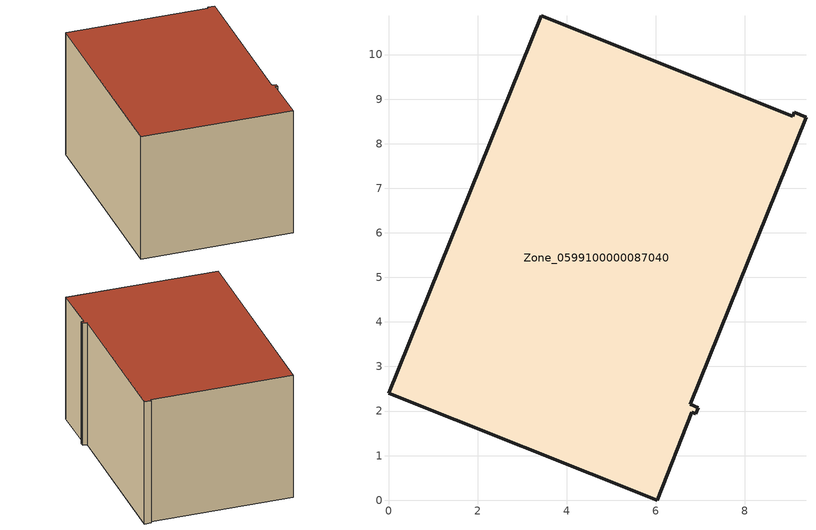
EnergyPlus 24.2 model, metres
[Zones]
Zone_0599100000087040
 floor ground (C_G): 6.03,0 0,2.4 3.43,10.87 9.07,8.62 9.1,8.71 9.37,8.59 6.77,2.15 6.95,2.07 6.9,1.94 6.81,1.97 z0
 wall outside (C_F): 0,2.4 6.03,0 6.81,1.97 6.9,1.94 6.95,2.07 6.77,2.15 9.37,8.59 9.1,8.71 9.07,8.62 3.43,10.87 0,2.4 z0:5.61
 roof outside (C_R): 6.77,2.15 9.37,8.59 9.1,8.71 9.07,8.62 3.43,10.87 0,2.4 6.03,0 6.81,1.97 6.9,1.94 6.95,2.07 z5.61
[BUILDING]
Pand.0599100000087040: North Axis=0; Terrain=City; Loads Convergence Tolerance Value=0.04; Temperature Convergence Tolerance Value=0.4; Solar Distribution=FullExterior; Maximum Number of Warmup Days=25; Minimum Number of Warmup Days=1
[Site:Location]
Rotterdam.The.Hague.AP_ZH_NLD Design_Conditions: Latitude=51.96; Longitude=4.45; Time Zone=1; Elevation=-4.5
[SITE:GROUNDTEMPERATURE:BUILDINGSURFACE]
18, 18, 18, 18, 18, 18, 18, 18, 18, 18, 18, 18
[MATERIAL] Thermal Absorptance=0.9; Solar Absorptance=0.7; Visible Absorptance=0.7
Name | Roughness | Thickness | Conductivity | Density | Specific Heat
G.TI.1975-1991 | MediumSmooth | 0.15 | 0.288461 | 540 | 1210
F.TI.1975-1991 | Rough | 0.3 | 0.230769 | 1920 | 840
R.TI.1975-1991 | MediumRough | 0.2 | 0.153846 | 1500 | 1000
[CONSTRUCTION]
C_G: G.TI.1975-1991
C_F: F.TI.1975-1991
C_R: R.TI.1975-1991
[ZONE]
Zone_0599100000087040: Type=1; Multiplier=1; Ceiling Height=Autocalculate; Volume=Autocalculate; Floor Area=autocalculate; Part of Total Floor Area=Yes
[ZONEINFILTRATION:DESIGNFLOWRATE]
Infil_Zone_0599100000087040: Zone or ZoneList or Space or SpaceList=Zone_0599100000087040; Schedule=AlwaysOn; Design Flow Rate Calculation Method=Flow/Area; Flow Rate per Floor Area=0.003; Constant Term Coefficient=1; Temperature Term Coefficient=0; Velocity Term Coefficient=0; Velocity Squared Term Coefficient=0
[HVACTEMPLATE:ZONE:IDEALLOADSAIRSYSTEM]
Zone_0599100000087040: Maximum Heating Supply Air Temperature=50; Minimum Cooling Supply Air Temperature=13; Maximum Heating Supply Air Humidity Ratio=0.0156; Minimum Cooling Supply Air Humidity Ratio=0.0077; Heating Limit=NoLimit; Cooling Limit=NoLimit; Dehumidification Control Type=ConstantSensibleHeatRatio; Cooling Sensible Heat Ratio=0.7; Dehumidification Setpoint=60; Humidification Control Type=None; Humidification Setpoint=30; Outdoor Air Method=None; Outdoor Air Flow Rate per Person=0.00944; Outdoor Air Flow Rate per Zone Floor Area=0; Outdoor Air Flow Rate per Zone=0; Demand Controlled Ventilation Type=None; Outdoor Air Economizer Type=NoEconomizer; Heat Recovery Type=None; Sensible Heat Recovery Effectiveness=0.7; Latent Heat Recovery Effectiveness=0.65
[ZONECONTROL:THERMOSTAT]
ThermostatControl_Zone_0599100000087040: Zone or ZoneList=Zone_0599100000087040; Control Type Schedule=DualSetpointControlType; Control 1=Thermostat_Zone_0599100000087040; Temperature Difference Between Cutout And Setpoint=0
[THERMOSTATSETPOINT:DUALSETPOINT]
Thermostat_Zone_0599100000087040: Heating Setpoint Temperature Schedule=HeatingSetpoint_Zone_0599100000087040; Cooling Setpoint Temperature Schedule=CoolingSetpoint_Zone_0599100000087040
[SCHEDULE:COMPACT]
HeatingSetpoint_Zone_0599100000087040: Through: 12/31, For: AllDays, Until: 24:00, 21
CoolingSetpoint_Zone_0599100000087040: Through: 12/31, For: AllDays, Until: 24:00, 24
DualSetpointControlType: Through: 12/31, For: AllDays, Until: 24:00, 4
AlwaysOn: Through: 12/31, For: AllDays, Until: 24:00, 1
